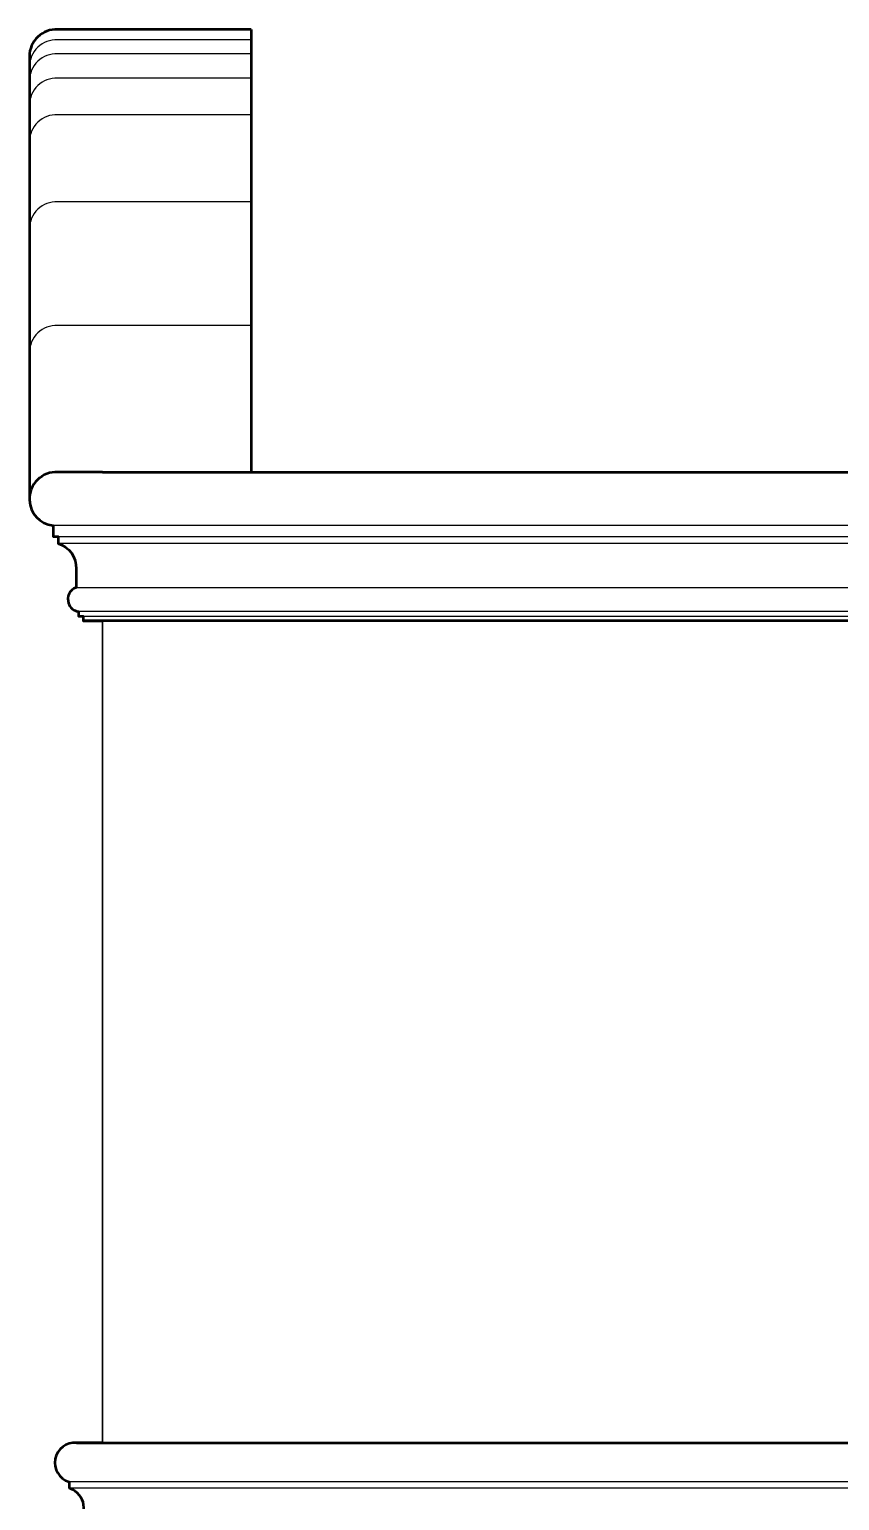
# Model space of a CAD drawing. Header units: metres. Extents: x -109 to 591, y -5 to 592.
# Drawn here: x 581.987 to 583.076, y 9.392 to 11.37 of the extents above; entities that cross this region are included whole.
import ezdxf

# ---------------------------------------------------------------- set-up
doc = ezdxf.new("R2010")
doc.units = ezdxf.units.M
doc.header["$LTSCALE"] = 0.03
doc.layers.add('MOLDURA', color=43, linetype='Continuous')
doc.layers.add('Moldura con Espesor', color=43, linetype='Continuous', lineweight=50)
doc.layers.add('Muro bajo', color=7, linetype='Continuous', lineweight=30)

msp = doc.modelspace()

# ---------------------------------------------------------------- linework, layer by layer
at = {"layer": 'MOLDURA'}
for p, q in [((584.2585, 10.7031), (582.0185, 10.7031)), ((582.0252, 10.6881), (584.2585, 10.6881)), ((584.2518, 10.6789), (582.0252, 10.6789)), ((582.0495, 10.6197), (584.2275, 10.6197)), ((584.2245, 10.5875), (582.0525, 10.5875)), ((582.0591, 10.5812), (584.2245, 10.5812)), ((588.1299, 9.4176), (582.0399, 9.4176)), ((582.0399, 9.4096), (588.1299, 9.4096))]:
    msp.add_line(p, q, dxfattribs=at)
for points in [[(582.2849, 11.3559), (582.0246, 11.3559, 0.427763), (581.9867, 11.3197, 0.427763)], [(582.2849, 11.3371), (582.0246, 11.3371, 0.427763), (581.9867, 11.3009, 0.427763)], [(582.2849, 11.3044), (582.0246, 11.3044, 0.427763), (581.9867, 11.2682, 0.427763)], [(582.2849, 11.2552), (582.0246, 11.2552, 0.427763), (581.9867, 11.219, 0.427763)], [(582.2849, 11.1381), (582.0246, 11.1381, 0.427763), (581.9867, 11.1019, 0.427763)], [(582.2849, 10.9719), (582.0246, 10.9719, 0.427763), (581.9867, 10.9357, 0.427763)]]:
    msp.add_lwpolyline(points, format="xyb", dxfattribs=at)
at = {"layer": 'Moldura con Espesor'}
for p, q in [((582.2849, 11.3699), (582.2849, 10.7749)), ((581.9867, 11.3337), (581.9867, 10.7374)), ((582.0849, 10.7749), (584.2558, 10.7749)), ((584.2179, 10.5749), (582.0591, 10.5749)), ((582.0499, 9.4699), (588.1199, 9.4699))]:
    msp.add_line(p, q, dxfattribs=at)
for points in [[(582.2849, 11.3699), (582.0246, 11.3699, 0.427763), (581.9867, 11.3337, 0.427763)], [(582.0849, 10.7749), (582.0246, 10.7749, 0.438208), (581.9867, 10.7374, 0.376773), (582.0185, 10.7031), (582.0185, 10.6881), (582.0252, 10.6881), (582.0252, 10.6789, -0.34384), (582.0495, 10.645), (582.0495, 10.6197, 0.417026), (582.0393, 10.5988, 0.314124), (582.0525, 10.5875), (582.0525, 10.5812), (582.0591, 10.5812), (582.0591, 10.5749), (582.0849, 10.5749)], [(582.0849, 9.4699), (582.0499, 9.4699, 0.898589), (582.0399, 9.4176), (582.0399, 9.4096), (582.0444, 9.4072, -0.285035), (582.0594, 9.3829), (582.0594, 9.3749), (582.0849, 9.3749)]]:
    msp.add_lwpolyline(points, format="xyb", dxfattribs=at)
at = {"layer": 'Muro bajo'}
msp.add_line((582.0849, 9.4699), (582.0849, 10.5749), dxfattribs=at)

doc.saveas('drawing.dxf')
